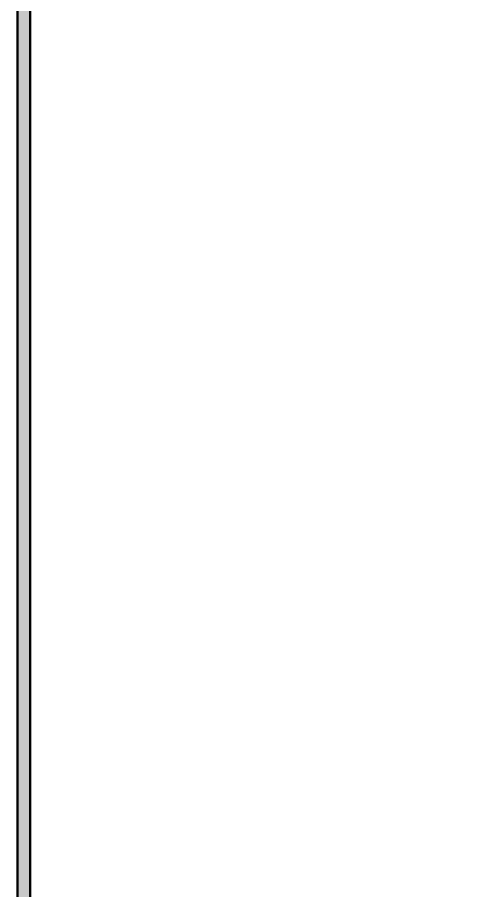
# Model space of a CAD drawing. Extents: x -1328 to 5679, y -4611 to 1603.
# Drawn here: x 2124 to 2447, y -3037 to -2413 of the extents above; entities that cross this region are included whole.
import ezdxf

# ---------------------------------------------------------------- set-up
doc = ezdxf.new("R2010")
doc.units = 0
doc.header["$MEASUREMENT"] = 0
doc.layers.add('G-ANNO-TTLB', color=7, linetype='Continuous', lineweight=0)

msp = doc.modelspace()

# ---------------------------------------------------------------- hatches: boundary and pattern name
at = {"layer": 'G-ANNO-TTLB', "true_color": 0xff00ff, "transparency": 33554687}
h = msp.add_hatch(color=6, dxfattribs=at)
edge = h.paths.add_edge_path()
edge.add_spline(control_points=[(5053.44, -3461.41), (5053.44, -3461.41), (2123.92, -3461.41), (2123.92, -3461.41), (2123.92, -3461.41), (2123.92, -1004.41), (2123.92, -1004.41), (2123.92, -1004.41), (5053.44, -1004.41), (5053.44, -1004.41), (5053.44, -1004.41), (5053.44, -3461.41), (5053.44, -3461.41)], knot_values=[0, 0, 0, 0, 1, 1, 1, 2, 2, 2, 3, 3, 3, 4, 4, 4, 4], degree=3, periodic=0)
edge = h.paths.add_edge_path()
edge.add_spline(control_points=[(2132.92, -1013.41), (2132.92, -1013.41), (2132.92, -3452.41), (2132.92, -3452.41), (2132.92, -3452.41), (5044.44, -3452.41), (5044.44, -3452.41), (5044.44, -3452.41), (5044.44, -1013.41), (5044.44, -1013.41), (5044.44, -1013.41), (2132.92, -1013.41), (2132.92, -1013.41)], knot_values=[0, 0, 0, 0, 1, 1, 1, 2, 2, 2, 3, 3, 3, 4, 4, 4, 4], degree=3, periodic=0)
edge.add_line((2132.92, -1013.41), (2132.92, -1013.41))

# ---------------------------------------------------------------- linework, layer by layer
at = {"layer": 'G-ANNO-TTLB', "color": 6, "lineweight": 50, "true_color": 0xff00ff}
for p, q in [((2123.92, -1004.41), (2123.92, -3461.41)), ((2132.92, -1013.41), (2132.92, -3452.41)), ((2132.92, -3452.41), (2132.92, -1013.41))]:
    msp.add_line(p, q, dxfattribs=at)
at = {"layer": 'G-ANNO-TTLB'}
for points in [[(5053.44, -3461.41), (5053.44, -3461.41), (2123.92, -3461.41), (2123.92, -3461.41), (2123.92, -3461.41), (2123.92, -1004.41), (2123.92, -1004.41), (2123.92, -1004.41), (5053.44, -1004.41), (5053.44, -1004.41), (5053.44, -1004.41), (5053.44, -3461.41), (5053.44, -3461.41)], [(2132.92, -1013.41), (2132.92, -1013.41), (2132.92, -3452.41), (2132.92, -3452.41), (2132.92, -3452.41), (5044.44, -3452.41), (5044.44, -3452.41), (5044.44, -3452.41), (5044.44, -1013.41), (5044.44, -1013.41), (5044.44, -1013.41), (2132.92, -1013.41), (2132.92, -1013.41)]]:
    msp.add_open_spline(points, degree=3, knots=[0, 0, 0, 0, 1, 1, 1, 2, 2, 2, 3, 3, 3, 4, 4, 4, 4], dxfattribs=at)

doc.saveas('drawing.dxf')
